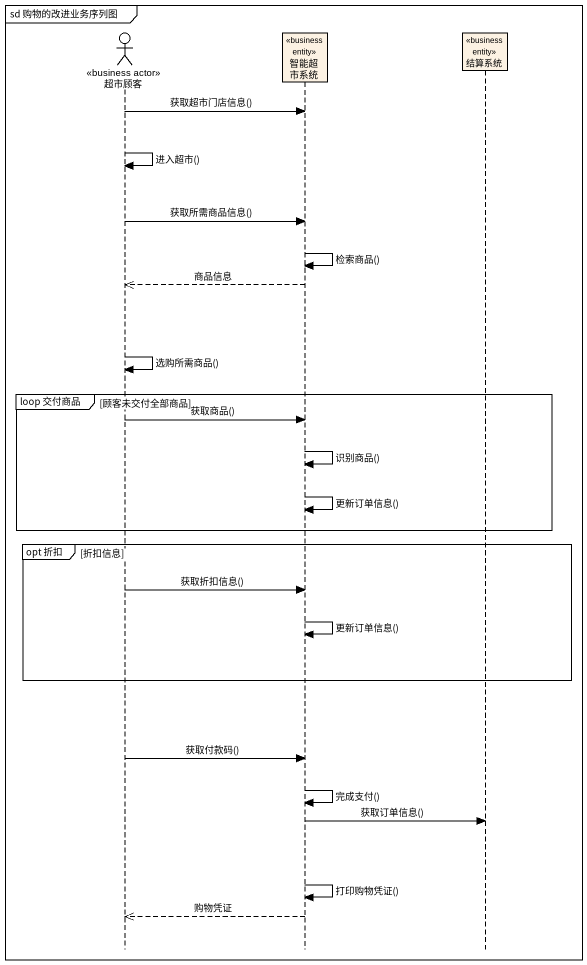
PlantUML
@startuml
mainframe sd 购物的改进业务序列图
hide footbox
actor 超市顾客 <<business actor>>
participant 智能超市系统 <<business entity>>
participant 结算系统 <<business entity>>

超市顾客 -> 智能超市系统 : 获取超市门店信息()
超市顾客 -> 超市顾客 : 进入超市()
超市顾客 -> 智能超市系统 : 获取所需商品信息()
智能超市系统 -> 智能超市系统 : 检索商品()
智能超市系统 -->> 超市顾客 : 商品信息
超市顾客 -> 超市顾客 : 选购所需商品()
group loop 交付商品 [顾客未交付全部商品]
  超市顾客 -> 智能超市系统 : 获取商品()
  智能超市系统 -> 智能超市系统 : 识别商品()
  智能超市系统 -> 智能超市系统 : 更新订单信息()
end
group opt 折扣 [折扣信息]
  超市顾客 -> 智能超市系统 : 获取折扣信息()
  智能超市系统 -> 智能超市系统 : 更新订单信息()
end
超市顾客 -> 智能超市系统 : 获取付款码()
智能超市系统 -> 智能超市系统 : 完成支付()
智能超市系统 -> 结算系统 : 获取订单信息()
智能超市系统 -> 智能超市系统 : 打印购物凭证()
智能超市系统 -->> 超市顾客 : 购物凭证
@enduml
